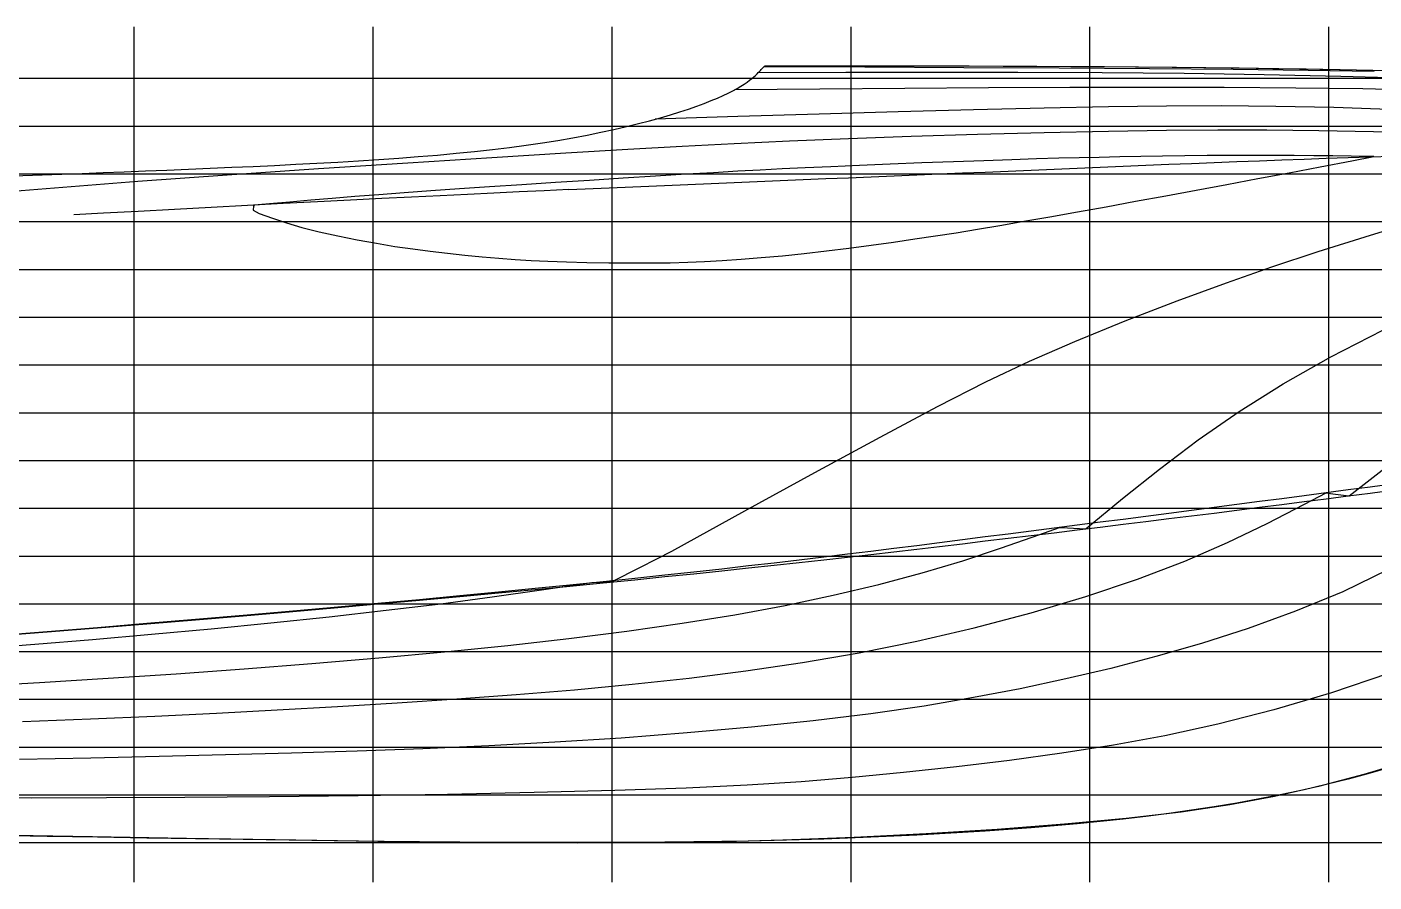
# Model space of a CAD drawing. Extents: x -0.22 to 9, y -4.91 to 1.71.
# Drawn here: x 4.276 to 7.095, y -0.083 to 1.708 of the extents above; entities that cross this region are included whole.
import ezdxf

# ---------------------------------------------------------------- set-up
doc = ezdxf.new("R2010")
doc.units = 0
doc.header["$MEASUREMENT"] = 0
for name, color, linetype in [('Base', 7, 'Continuous'), ('buttocks', 7, 'Continuous'), ('DWL', 7, 'Continuous'), ('Knuckle_lines', 7, 'Continuous'), ('stationgrid', 7, 'Continuous'), ('wlgrid', 7, 'Continuous')]:
    doc.layers.add(name, color=color, linetype=linetype)

msp = doc.modelspace()

# ---------------------------------------------------------------- linework, layer by layer
at = {"layer": 'Base', "color": 9}
msp.add_line((-0.219499, 0), (8.999479, 0), dxfattribs=at)
at = {"layer": 'buttocks', "color": 135}
for points in [[(5.8066, 1.6124), (5.9889, 1.6127), (6.1702, 1.6129), (6.3494, 1.6127), (6.5255, 1.612), (6.6975, 1.6105), (6.8643, 1.6081), (7.025, 1.6046), (7.1788, 1.6001)], [(5.8185, 1.6246), (6.0289, 1.6237), (6.2358, 1.6228), (6.4355, 1.6218), (6.6246, 1.6205), (6.7994, 1.619), (6.9564, 1.6172), (7.0946, 1.6149)], [(5.82, 1.6262), (5.9924, 1.626), (6.1647, 1.6258), (6.3369, 1.6253), (6.5089, 1.6244), (6.6808, 1.623), (6.8525, 1.621), (7.0238, 1.6182), (7.1945, 1.6146)], [(7.2036, 1.5748), (7.0712, 1.5777), (6.9308, 1.5796), (6.7811, 1.5806), (6.6231, 1.5809), (6.458, 1.5806), (6.2874, 1.5799), (6.1127, 1.5787), (5.9351, 1.5773), (5.7561, 1.5758)], [(7.1453, 1.5342), (7.0103, 1.5386), (6.8888, 1.5413), (6.7746, 1.5423), (6.6603, 1.5419), (6.5388, 1.5403), (6.4041, 1.5376), (6.2566, 1.534), (6.0989, 1.5297), (5.9336, 1.5249), (5.7631, 1.5197), (5.5901, 1.5144)], [(4.1758, 1.3581), (4.3331, 1.371), (4.5079, 1.3845), (4.6944, 1.398), (4.8855, 1.4111), (5.0729, 1.4233), (5.2483, 1.4344), (5.4034, 1.4439), (5.5332, 1.4517), (5.6465, 1.4581), (5.7556, 1.4637), (5.8711, 1.4691), (5.9948, 1.4742), (6.1262, 1.4789), (6.2644, 1.483), (6.4043, 1.4866), (6.5387, 1.4894), (6.6603, 1.4913), (6.7675, 1.4923), (6.8701, 1.4923), (6.9789, 1.4909), (7.0937, 1.4886), (7.2028, 1.4856)], [(4.7617, 1.3167), (4.7894, 1.3069), (4.8186, 1.2973), (4.8507, 1.2878), (4.8868, 1.2786), (4.926, 1.2699), (4.9665, 1.2618), (5.0069, 1.2546), (5.0457, 1.2482), (5.083, 1.2427), (5.1195, 1.2379), (5.1558, 1.2336), (5.1921, 1.2298), (5.2281, 1.2264), (5.2632, 1.2235), (5.297, 1.2209), (5.3305, 1.2188), (5.3657, 1.217), (5.4043, 1.2156), (5.4474, 1.2145), (5.4929, 1.2138), (5.5387, 1.2135), (5.5823, 1.2136), (5.6219, 1.214), (5.6582, 1.215), (5.6936, 1.2164), (5.7303, 1.2185), (5.7699, 1.2212), (5.812, 1.2246), (5.8563, 1.2287), (5.902, 1.2334), (5.9486, 1.2387), (5.9957, 1.2445), (6.0425, 1.2507), (6.0886, 1.2571), (6.1333, 1.2636), (6.1768, 1.2701), (6.22, 1.2768), (6.2645, 1.284), (6.3114, 1.2919), (6.362, 1.3006), (6.4163, 1.3101), (6.4737, 1.3204), (6.5337, 1.3312), (6.5955, 1.3425), (6.6586, 1.3541), (6.7225, 1.366), (6.7868, 1.378), (6.8516, 1.3901), (6.9168, 1.4024), (6.9821, 1.4148), (7.0477, 1.4272), (7.0944, 1.436), (7.0837, 1.4362), (7.0464, 1.4369), (7.0083, 1.4375), (6.9687, 1.438), (6.9271, 1.4384), (6.8835, 1.4386), (6.8382, 1.4386), (6.7919, 1.4384), (6.7452, 1.4381), (6.6984, 1.4376), (6.6521, 1.4369), (6.6066, 1.4362), (6.5623, 1.4354), (6.5196, 1.4345), (6.4777, 1.4336), (6.4346, 1.4325), (6.3882, 1.4312), (6.3365, 1.4295), (6.2782, 1.4275), (6.2147, 1.4252), (6.1485, 1.4227), (6.082, 1.42), (6.0176, 1.4174), (5.9577, 1.4148), (5.9043, 1.4125), (5.8562, 1.4102), (5.8102, 1.4079), (5.7633, 1.4053), (5.7123, 1.4024), (5.6547, 1.399), (5.591, 1.3951), (5.523, 1.3908), (5.4526, 1.3864), (5.3814, 1.3818), (5.3112, 1.3772), (5.2438, 1.3727), (5.1804, 1.3683), (5.1207, 1.3642), (5.0646, 1.3601), (5.0118, 1.3562), (4.9618, 1.3523), (4.9145, 1.3485), (4.8693, 1.3447), (4.8256, 1.341), (4.783, 1.3372), (4.7511, 1.3344), (4.7494, 1.3323), (4.7489, 1.3241), (4.7617, 1.3167)], [(7.2095, 1.3086), (7.0866, 1.2711), (6.9767, 1.2365), (6.8798, 1.2046), (6.7849, 1.1714), (6.6819, 1.1333), (6.5732, 1.0913), (6.4679, 1.0484), (6.373, 1.007), (6.2816, 0.9636), (6.1804, 0.9121), (6.0601, 0.8483), (5.9238, 0.7743), (5.7768, 0.6936), (5.6244, 0.6095)], [(4.153, 0.3265), (4.3015, 0.335), (4.4457, 0.344), (4.5878, 0.3536), (4.7299, 0.364), (4.8716, 0.375), (5.0118, 0.3869), (5.1491, 0.3995), (5.2821, 0.413), (5.4094, 0.4273), (5.5308, 0.4427), (5.6465, 0.4592), (5.7568, 0.4771), (5.8622, 0.4966), (5.9627, 0.5178), (6.0584, 0.5405), (6.1488, 0.5647), (6.2341, 0.5902), (6.315, 0.6169), (6.3931, 0.6442), (6.4366, 0.6596), (6.4533, 0.6588), (6.4908, 0.6568), (6.492, 0.6577), (6.5679, 0.7201), (6.6455, 0.782), (6.7264, 0.8429), (6.8122, 0.9024), (6.9045, 0.9604), (7.0044, 1.0171), (7.113, 1.073)], [(4.2661, 0.2533), (4.4082, 0.2589), (4.5429, 0.2648), (4.6725, 0.271), (4.7992, 0.2777), (4.9251, 0.2848), (5.0506, 0.2924), (5.1753, 0.3007), (5.2991, 0.3099), (5.4215, 0.3201), (5.5423, 0.3315), (5.6616, 0.3444), (5.7801, 0.3593), (5.8984, 0.3769), (6.0173, 0.3976), (6.1374, 0.4219), (6.258, 0.4499), (6.3769, 0.4812), (6.4915, 0.5152), (6.5996, 0.5514), (6.6986, 0.5892), (6.7882, 0.6282), (6.8708, 0.6681), (6.9491, 0.7085), (6.994, 0.7322), (7.008, 0.7304), (7.0418, 0.7261), (7.0428, 0.726), (7.1116, 0.7795)], [(5.6244, 0.6095), (5.5588, 0.576), (5.4994, 0.5456), (5.4956, 0.5455), (5.4574, 0.5436), (5.4524, 0.5429), (5.3522, 0.5282), (5.2494, 0.5136), (5.1415, 0.4994), (5.0274, 0.4856), (4.9083, 0.4723), (4.7856, 0.4595), (4.6609, 0.4472), (4.536, 0.4357), (4.4129, 0.4248), (4.2917, 0.4146), (4.1666, 0.4049)], [(7.1247, 0.572), (7.0289, 0.5253), (6.9305, 0.4843), (6.8314, 0.4484), (6.7335, 0.4169), (6.6378, 0.3893), (6.5435, 0.3648), (6.4494, 0.3427), (6.3543, 0.3223), (6.2564, 0.3035), (6.153, 0.286), (6.0416, 0.2699), (5.9207, 0.2551), (5.7917, 0.2415), (5.6571, 0.2295), (5.5191, 0.2189), (5.3801, 0.21), (5.2418, 0.2026), (5.104, 0.1966), (4.9665, 0.1916), (4.829, 0.1874), (4.6913, 0.1836), (4.5523, 0.18), (4.4094, 0.1767), (4.2596, 0.1737)], [(7.1248, 0.354), (7.0052, 0.3136), (6.8845, 0.278), (6.7677, 0.248), (6.6567, 0.2238), (6.549, 0.204), (6.4414, 0.1872), (6.3316, 0.1722), (6.2204, 0.1586), (6.11, 0.1467), (6.0024, 0.1364), (5.8958, 0.1276), (5.7827, 0.1203), (5.6551, 0.1142), (5.5061, 0.109), (5.3373, 0.1046), (5.1557, 0.1011), (4.9686, 0.0982), (4.783, 0.0961), (4.6061, 0.0946), (4.4417, 0.0937), (4.2842, 0.0934), (4.1266, 0.0936)], [(7.1696, 0.1712), (7.0731, 0.1424), (6.9785, 0.1175), (6.8865, 0.0966), (6.7925, 0.079), (6.6909, 0.0639), (6.5761, 0.0505), (6.4465, 0.0384), (6.3056, 0.0276), (6.1576, 0.0183), (6.0067, 0.0108), (5.8572, 0.0051), (5.7122, 0.0013), (5.5703, -0.0007), (5.4283, -0.0012), (5.2829, -0.0005), (5.1309, 0.0011), (4.9691, 0.0033), (4.7952, 0.0058), (4.6096, 0.0088), (4.4127, 0.0121), (4.2048, 0.0159)]]:
    msp.add_lwpolyline(points, dxfattribs=at)
at = {"layer": 'DWL', "color": 1}
msp.add_line((-0.219499, 0.5), (8.999479, 0.5), dxfattribs=at)
at = {"layer": 'Knuckle_lines', "color": 7}
for points in [[(5.6929, 1.5475), (5.7073, 1.5532), (5.7205, 1.5587), (5.7324, 1.564), (5.7432, 1.5692), (5.753, 1.5741), (5.7617, 1.5789), (5.7695, 1.5835), (5.7764, 1.5878), (5.7825, 1.592), (5.7879, 1.5959), (5.7926, 1.5995), (5.7967, 1.603), (5.8002, 1.6062), (5.8033, 1.6091), (5.806, 1.6118), (5.8083, 1.6142), (5.8104, 1.6163), (5.8122, 1.6181), (5.8137, 1.6197), (5.8151, 1.6211), (5.8162, 1.6223), (5.8172, 1.6232), (5.8179, 1.624), (5.8185, 1.6247), (5.819, 1.6251), (5.8194, 1.6255), (5.8196, 1.6258), (5.8198, 1.626), (5.8199, 1.6261), (5.82, 1.6261), (5.82, 1.6261), (5.82, 1.6262)], [(5.82, 1.6262), (5.8912, 1.6261), (5.9625, 1.6261), (6.0337, 1.6261), (6.1049, 1.626), (6.176, 1.6259), (6.2471, 1.6258), (6.3181, 1.6256), (6.3891, 1.6253), (6.4599, 1.625), (6.5307, 1.6245), (6.6014, 1.624), (6.6719, 1.6233), (6.7423, 1.6226), (6.8126, 1.6217), (6.8827, 1.6207), (6.9527, 1.6195), (7.0224, 1.6182), (7.092, 1.6167), (7.1612, 1.615)], [(4.6137, 1.4098), (4.659, 1.4117), (4.7041, 1.4137), (4.7491, 1.4157), (4.7939, 1.4178), (4.8383, 1.42), (4.8824, 1.4223), (4.926, 1.4247), (4.9691, 1.4273), (5.0116, 1.43), (5.0534, 1.4329), (5.0945, 1.4361), (5.1347, 1.4394), (5.174, 1.443), (5.2123, 1.4468), (5.2495, 1.4509), (5.2856, 1.4553), (5.3205, 1.46), (5.3542, 1.4649), (5.3866, 1.4701), (5.4178, 1.4756), (5.4478, 1.4812), (5.4765, 1.487), (5.504, 1.4929), (5.5301, 1.499), (5.555, 1.5051), (5.5786, 1.5112), (5.601, 1.5174), (5.622, 1.5235), (5.6417, 1.5297), (5.6601, 1.5357), (5.6772, 1.5417), (5.6929, 1.5475)], [(4.0106, 1.3923), (4.0346, 1.3921), (4.0613, 1.3921), (4.0904, 1.3923), (4.1218, 1.3928), (4.1554, 1.3935), (4.1909, 1.3943), (4.2281, 1.3953), (4.267, 1.3965), (4.3072, 1.3979), (4.3487, 1.3993), (4.3913, 1.4009), (4.4347, 1.4025), (4.4788, 1.4043), (4.5235, 1.4061), (4.5685, 1.4079), (4.6137, 1.4098)], [(5.4094, 1.3669), (5.4601, 1.3692), (5.5104, 1.3714), (5.5602, 1.3736), (5.6096, 1.3757), (5.6586, 1.3778), (5.7073, 1.3799), (5.7557, 1.3819), (5.8038, 1.384), (5.8518, 1.386), (5.8996, 1.3879), (5.9473, 1.3899), (5.9949, 1.3919), (6.0425, 1.3939), (6.09, 1.3958), (6.1376, 1.3978), (6.1853, 1.3998), (6.2331, 1.4018), (6.281, 1.4038), (6.329, 1.4059), (6.3771, 1.4079), (6.4251, 1.4099), (6.4732, 1.4119), (6.5212, 1.414), (6.5692, 1.4159), (6.6171, 1.4179), (6.6649, 1.4199), (6.7125, 1.4218), (6.76, 1.4237), (6.8073, 1.4256), (6.8545, 1.4274), (6.9014, 1.4292), (6.948, 1.4309), (6.9944, 1.4325), (7.0404, 1.4342), (7.0862, 1.4357), (7.1316, 1.4373)], [(5.4094, 1.3669), (5.3581, 1.3646), (5.3059, 1.3622), (5.2524, 1.3597), (5.1972, 1.357), (5.14, 1.3543), (5.0804, 1.3514), (5.0179, 1.3482), (4.9523, 1.3449), (4.8833, 1.3413), (4.8114, 1.3376), (4.7371, 1.3337), (4.661, 1.3296), (4.5841, 1.3255), (4.5081, 1.3214), (4.4359, 1.3176), (4.3738, 1.3142)], [(7.1316, 0.7504), (7.0862, 0.7444), (7.0404, 0.7384), (6.9944, 0.7323), (6.948, 0.7262), (6.9014, 0.72), (6.8545, 0.7139), (6.8073, 0.7077), (6.76, 0.7015), (6.7125, 0.6953), (6.6649, 0.6891), (6.6171, 0.6829), (6.5692, 0.6767), (6.5212, 0.6705), (6.4732, 0.6643), (6.4251, 0.6582), (6.3771, 0.652), (6.329, 0.6459), (6.281, 0.6398), (6.2331, 0.6337), (6.1853, 0.6277), (6.1376, 0.6216), (6.0897, 0.6156), (6.0415, 0.6096), (5.9926, 0.6036), (5.9428, 0.5976), (5.8918, 0.5915), (5.8395, 0.5853), (5.7854, 0.5791), (5.7295, 0.5727), (5.6713, 0.5663), (5.6107, 0.5597), (5.5474, 0.553), (5.4812, 0.546), (5.4117, 0.539), (5.3388, 0.5317), (5.2622, 0.5242), (5.1816, 0.5164), (5.0973, 0.5085), (5.0096, 0.5004), (4.9185, 0.4921), (4.8245, 0.4838), (4.7277, 0.4753), (4.6283, 0.4669), (4.5267, 0.4584), (4.4231, 0.4499), (4.3176, 0.4416), (4.2106, 0.4332)], [(4.2106, 0.4332), (4.3176, 0.4415), (4.4231, 0.4498), (4.5267, 0.4582), (4.6283, 0.4666), (4.7277, 0.475), (4.8245, 0.4833), (4.9185, 0.4916), (5.0096, 0.4997), (5.0973, 0.5076), (5.1816, 0.5153), (5.2622, 0.5228), (5.3388, 0.5301), (5.4117, 0.5371), (5.4812, 0.5438), (5.5474, 0.5504), (5.6107, 0.5568), (5.6713, 0.563), (5.7295, 0.5691), (5.7854, 0.575), (5.8395, 0.5808), (5.8918, 0.5865), (5.9428, 0.5922), (5.9926, 0.5978), (6.0415, 0.6034), (6.0897, 0.609), (6.1376, 0.6145), (6.1853, 0.6202), (6.2331, 0.6258), (6.281, 0.6315), (6.329, 0.6372), (6.3771, 0.643), (6.4251, 0.6488), (6.4732, 0.6546), (6.5212, 0.6605), (6.5692, 0.6664), (6.6171, 0.6723), (6.6649, 0.6782), (6.7125, 0.6841), (6.76, 0.69), (6.8073, 0.696), (6.8545, 0.7019), (6.9014, 0.7079), (6.948, 0.7138), (6.9944, 0.7198), (7.0404, 0.7257), (7.0862, 0.7316), (7.1316, 0.7375)], [(7.1316, 0.1584), (7.0862, 0.1452), (7.0404, 0.1329), (6.9944, 0.1214), (6.948, 0.1107), (6.9014, 0.1007), (6.8545, 0.0914), (6.8073, 0.0829), (6.76, 0.075), (6.7125, 0.0677), (6.6649, 0.061), (6.6171, 0.0549), (6.5692, 0.0493), (6.5212, 0.0441), (6.4732, 0.0394), (6.4251, 0.0351), (6.3771, 0.0312), (6.329, 0.0276), (6.281, 0.0243), (6.2331, 0.0213), (6.1853, 0.0185), (6.1376, 0.0159), (6.0897, 0.0135), (6.0415, 0.0113), (5.9926, 0.0093), (5.9428, 0.0075), (5.8918, 0.0059), (5.8395, 0.0045), (5.7854, 0.0032), (5.7295, 0.0022), (5.6713, 0.0014), (5.6107, 0.0007), (5.5474, 0.0003), (5.4812, 0.0001), (5.4117, 0), (5.3388, 0.0001), (5.2622, 0.0005), (5.1816, 0.001), (5.0973, 0.0017), (5.0096, 0.0026), (4.9185, 0.0037), (4.8245, 0.0049), (4.7277, 0.0063), (4.6283, 0.0078), (4.5267, 0.0094), (4.4231, 0.0112), (4.3176, 0.0131), (4.2106, 0.0151)]]:
    msp.add_lwpolyline(points, dxfattribs=at)
at = {"layer": 'stationgrid', "color": 9}
for p, q in [((4.5, -0.082543), (4.5, 1.707517)), ((5, -0.082543), (5, 1.707517)), ((5.5, -0.082543), (5.5, 1.707517)), ((6, -0.082543), (6, 1.707517)), ((6.5, -0.082543), (6.5, 1.707517)), ((7, -0.082543), (7, 1.707517))]:
    msp.add_line(p, q, dxfattribs=at)
at = {"layer": 'wlgrid', "color": 9}
for p, q in [((-0.219499, 1.6), (8.999479, 1.6)), ((-0.219499, 1.5), (8.999479, 1.5)), ((-0.219499, 1.4), (8.999479, 1.4)), ((-0.219499, 1.3), (8.999479, 1.3)), ((-0.219499, 1.2), (8.999479, 1.2)), ((-0.219499, 1.1), (8.999479, 1.1)), ((-0.219499, 1), (8.999479, 1)), ((-0.219499, 0.9), (8.999479, 0.9)), ((-0.219499, 0.8), (8.999479, 0.8)), ((-0.219499, 0.7), (8.999479, 0.7)), ((-0.219499, 0.6), (8.999479, 0.6)), ((-0.219499, 0.5), (8.999479, 0.5)), ((-0.219499, 0.4), (8.999479, 0.4)), ((-0.219499, 0.3), (8.999479, 0.3)), ((-0.219499, 0.2), (8.999479, 0.2)), ((-0.219499, 0.1), (8.999479, 0.1))]:
    msp.add_line(p, q, dxfattribs=at)

doc.saveas('drawing.dxf')
